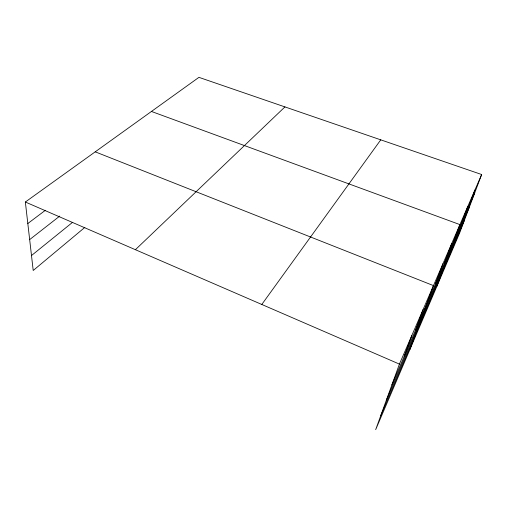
<?xml version="1.0" encoding="UTF-8"?>
<svg xmlns="http://www.w3.org/2000/svg" width="507" height="507" viewBox="0 0 507 507"><rect width="100%" height="100%" fill="white"/><g stroke="black" fill="none" stroke-linecap="round" stroke-linejoin="round"><path stroke-width="0.76" d="M481.65 174.522L399.421 364.102L375.674 429.651L459.462 233.404L481.65 174.522L198.934 77.349L25.35 202.02L33.209 270.485L84.846 227.39M404.282 356.168L411.804 335.545M415.613 329.892L423.111 309.485M409.821 349.678L433.466 285.606L95.221 151.834M435.621 283.527L442.998 263.64M444.493 262.968L451.788 243.373M436.882 286.29L459.925 224.607L151.447 111.458M460.59 225.653L467.701 206.679M467.917 208.681L474.926 190.03M380.801 415.506L464.355 220.425M386.309 400.296L469.552 206.641M391.892 384.883L474.748 192.85M261.796 304.466L380.757 139.843M135.394 249.704L284.934 106.907M31.491 255.547L72.501 222.383M29.66 239.596L59.775 216.058M27.815 223.524L45.364 210.291M25.35 202.02L399.421 364.102"/></g></svg>
